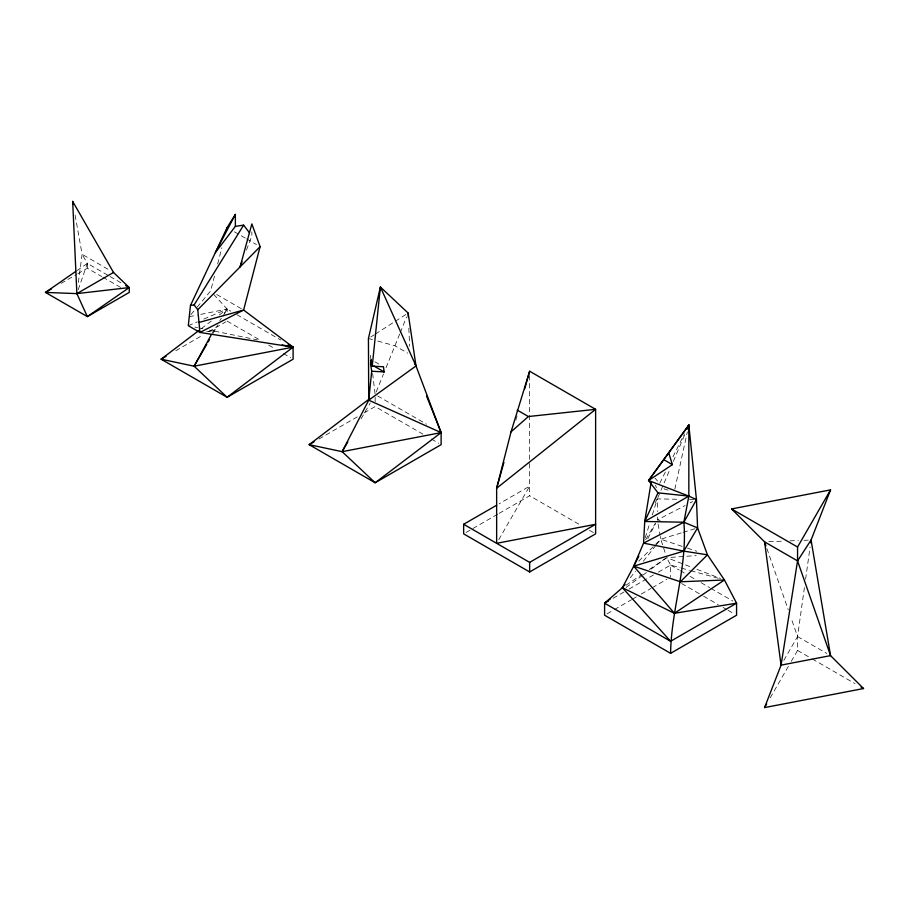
<?xml version="1.0" encoding="UTF-8"?>
<svg xmlns="http://www.w3.org/2000/svg" width="909" height="909" viewBox="0 0 909 909"><rect width="100%" height="100%" fill="white"/><g stroke="black" fill="none" stroke-linecap="round" stroke-linejoin="round"><path stroke-width="0.68" stroke-dasharray="4.54 3.41" d="M78.367 282.392L82.105 254.304L74.902 213.933M791.239 661.388L797.557 650.446L797.557 636.561L804.408 587.6M805.59 579.215L810.089 547.036M674.83 489.167L687.352 431.9M214.479 276.166L210.615 291.005L196.321 308.14M217.637 264.019L221.853 247.827M515.823 420.219L517.357 414.777M645.254 537.776L649.412 524.368M652.321 514.971L657.309 498.882L679.682 499.302M78.242 289.676L87.344 263.383L82.105 254.304L108.694 269.655M246.464 250.111L251.861 235.897L251.861 231.897M399.699 334.012L384.007 372.724M400.221 332.705L406.55 316.991M376.19 391.949L383.484 374.008M657.866 497.587L670.035 469.101M673.353 461.34L685.522 432.854M665.354 472.044L659.639 483.463L655.071 478.191M672.967 456.818L684.397 433.968M647.799 538.673L655.469 523.686M212.036 333.342L216.262 326.308M655.321 502.45L657.309 498.882L657.355 511.517M213.07 333.364L217.99 324.854M222.898 316.343L227.114 309.049L212.445 293.005M361.1 418.833L370.224 403.028M498.746 539.673L529.64 486.179L499.086 503.813M783.819 660.377L797.557 636.561L791.057 617.893M770.184 697.862L788.433 666.252M645.663 539.662L655.321 523.414M219.876 320.559L221.33 318.252M224.216 313.65L227.114 309.049L230.784 311.173M630.244 577.772L635.482 571.159M643.322 561.251L655.537 545.82M656.412 544.718L660.763 539.207L681.807 532.754M190.958 314.571L195.424 309.219M638.732 561.171L660.763 539.207L660.286 536.458M201.389 328.603L212.57 320.104M219.285 315.003L227.114 309.049L227.114 313.071M626.074 587.453L641.89 575.863M643.015 575.033L646.413 572.556M650.935 569.239L666.751 557.649L691.658 567.296M76.879 270.643L87.344 263.383L108.898 275.825M625.903 585.316L642.243 574.249M649.242 569.5L666.751 557.649L670.592 565.091L670.592 577.135M370.77 336.989L374.269 334.751M375.44 334.001L394.12 322.036M395.29 321.286L405.8 314.548M61.017 283.426L76.572 274.438M77.776 273.757L87.344 268.223L101.717 276.518M175.789 350.726L202.673 335.205M208.786 331.683L225.887 321.809M318.934 439.013L358.032 416.436M364.145 412.913L375.144 406.562L422.799 434.082M466.09 532.447L497.859 514.096M499.086 513.392L529.64 495.757L579.737 524.686M613.155 598.247L624.153 591.895M629.039 589.077L653.48 574.965M658.366 572.147L670.592 565.091L680.012 567.693M607.042 613.825L613.155 610.291M614.37 609.587L631.482 599.713M632.709 599.008L636.368 596.895M641.265 594.066L651.037 588.43M652.253 587.714L666.922 579.249M657.377 517.13L657.389 519.937L685.113 505.518M690.147 502.893L692.669 501.586M188.299 325.717L197.355 321.831M203.821 319.059L227.114 309.049L197.298 315.071M683.125 532.344L694.953 528.708M189.174 316.718L195.946 315.343M206.65 331.683L213.365 330.91L257.361 339.875M670.956 557.353L696.226 555.604M768.798 541.696L784.297 541.094M789.932 540.866L798.386 540.537M804.022 540.321L808.249 540.151M689.465 499.484L695.055 499.598M657.389 519.937L660.161 520.482M194.89 327.092L197.537 327.638M198.855 327.91L202.809 328.728M209.411 330.092L213.365 330.91M368.429 338.489L372.406 339.58M377.712 341.045L394.949 345.795L407.698 353.158M681.352 568.068L689.431 570.307M690.783 570.682L719.053 578.499M668.149 490.144L664.502 489.087L662.877 487.213M682.114 546.354L660.763 539.207L665.899 555.013M687.443 548.138L696.783 551.263M696.908 569.329L720.496 578.465M234.442 231.829L245.441 238.181M246.669 238.885L256.44 244.521M374.872 361.793L379.78 364.634M216.728 294.527L243.612 310.049M797.557 636.561L826.895 653.491M236.885 314.696L280.881 340.091M377.587 395.926L426.469 424.151M670.592 565.091L679.137 570.023M680.364 570.738L685.25 573.556M690.136 576.374L695.033 579.203M701.134 582.726L709.69 587.668M710.918 588.373L732.915 601.076M227.114 321.093L258.883 339.443M268.666 345.09L274.768 348.613M283.324 353.556L290.664 357.782M431.355 439.013L438.683 443.251M589.521 530.333L594.406 533.151M681.591 583.487L702.362 595.475M703.577 596.19L718.246 604.655M723.132 607.473L726.802 609.587M728.018 610.291L734.131 613.825M797.557 650.446L810.998 658.207M812.226 658.911L854.994 683.602M110.091 276.518L122.067 283.426M102.91 277.211L120.863 287.574M766.889 548.536L788.262 609.882M655.559 485.213L656.366 487.758M658.116 524.061L660.048 535.083M370.44 355.294L370.952 359.498M372.622 373.508L375.144 394.517M408.823 328.251L409.641 346.215M529.64 375.485L529.64 462.056M529.64 463.476L529.64 495.757M375.144 397.188L375.144 403.88M87.344 263.383L87.344 268.223"/><path stroke-width="1.36" d="M651.208 481.861L644.72 521.482L643.583 543.139L633.721 566.171L622.404 587.691L604.599 603.19L604.599 615.234L670.592 653.332L736.574 615.234L736.574 603.19L724.439 579.987L707.452 554.831L697.589 527.902L696.453 499.62L688.84 425.082L648.56 480.497L657.991 492.848L688.84 496.109L696.453 499.62L683.863 522.221C687.67 566.648 671.183 609.303 670.592 653.332M369.554 398.767L309.151 444.66L375.144 482.759L441.126 432.616L368.724 400.176L368.429 338.489L380.394 287.017L416.004 365.952L441.126 432.616L441.126 444.66L375.144 482.759L342.148 451.659L368.724 400.176L371.713 371.247L370.554 364.089L371.179 359.669L372.236 366.157L383.473 366.759L384.098 371.917L371.713 371.247M372.236 366.157L380.394 287.017L408.141 313.06L416.004 365.952L368.724 400.176M235.363 214.399L215.331 252.634L235.363 226.364L235.363 214.399L227.114 227.591L190.458 305.481L188.299 325.717L199.946 332.444L293.107 347.147L293.107 359.191L227.114 397.29L161.12 359.191L199.151 330.297M810.669 542.843L811.067 540.048L830.553 489.883L731.575 508.938L764.571 541.866L797.557 560.91L830.553 655.616L863.55 688.545L764.571 707.588L781.07 665.138L797.557 560.91L797.557 547.036L830.553 489.883M688.249 427.809L688.84 425.082L648.56 480.497L688.84 496.109L683.863 522.221L643.583 543.139L683.784 551.115L707.452 554.831L680.409 581.783L633.721 566.171L638.845 556.172M511.063 431.809L496.644 488.247L496.644 543.321L595.622 524.277L529.64 562.376L463.647 524.277L463.647 533.856L529.64 571.954L595.622 533.856L595.622 409.323L529.64 371.236L511.063 431.809L528.368 416.538L595.622 409.323L496.644 488.247L503.927 462.397M226.409 230.295L227.114 227.591M242.044 261.747L240.078 266.916L251.861 223.921L260.11 246.646L243.612 310.049L199.946 332.444L197.787 309.719L194.117 304.935L190.458 305.481M524.652 388.916L529.64 371.236M687.181 428.968L688.84 425.082L688.84 496.109L644.72 521.482L657.991 492.848M686.943 428.889L688.84 425.082M166.017 356.373L161.12 359.191L194.117 366.202L211.377 334.557M199.071 322.434L243.612 310.049L293.107 347.147L227.114 397.29L194.117 366.202L206.752 344.318M208.161 341.886L209.559 339.455M314.037 441.842L309.151 444.66L342.148 451.659L347.761 441.933M764.571 707.588L766.673 703.941M194.117 304.935L243.612 225.148L249.384 232.67M797.557 560.91L811.067 540.048L830.553 655.616L781.07 665.138L764.571 541.866L765.957 545.866M622.404 587.691L674.421 613.291L736.574 603.19L670.592 641.288L622.404 587.691L625.017 584.385M197.787 309.719L260.11 246.646M670.592 641.288L604.599 603.19L610.246 599.042M75.708 271.45L45.45 292.414L87.344 316.605L129.248 292.414L129.248 287.574L113.523 272.45L72.675 201.412L76.879 293.618L87.344 316.605L129.248 287.574L125.658 285.506M648.56 480.497L672.387 464.647L668.706 452.796M51.438 288.96L45.45 292.414L76.879 293.618L129.248 287.574M76.879 293.618L113.523 272.45M463.647 524.277L496.644 505.234M604.599 603.19L608.269 601.076M194.117 366.202L293.107 347.147L288.21 344.329M342.148 451.659L441.126 432.616L426.616 396.165M235.363 226.364L243.612 225.148M680.409 581.783L724.439 579.987L674.421 613.291L633.721 566.171L683.784 551.115L697.589 527.902L683.863 522.221L644.72 521.482M282.108 344.909L293.107 347.147M663.695 459.624L672.387 464.647M731.575 508.938L797.557 547.036M517.153 410.061L528.368 416.538M373.94 366.043L384.098 371.917M861.107 687.136L863.55 688.545M414.811 363.668L416.004 365.952M72.675 201.412L73.163 204.195M408.141 313.06L408.323 317.196M529.64 562.376L529.64 571.954"/></g></svg>
